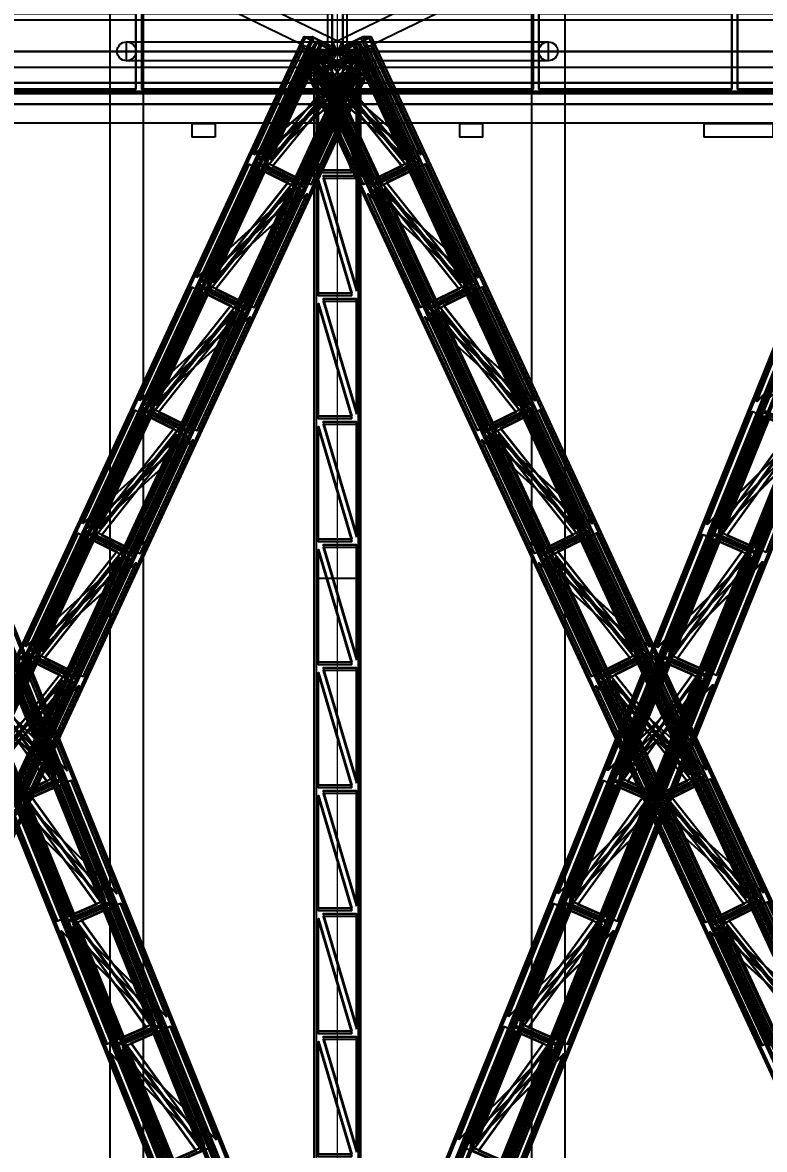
# Model space of a CAD drawing. Header units: millimetres. Extents: x -84906 to 117550, y -3000 to 338000.
# Drawn here: x -2987 to 4050, y 109584 to 120273 of the extents above; entities that cross this region are included whole.
import ezdxf

# ---------------------------------------------------------------- set-up
doc = ezdxf.new("R2010")
doc.units = ezdxf.units.MM
for name, color, linetype, lineweight in [('D-BMK-AXIS', 7, 'Continuous', 13), ('D-STR-CORE', 7, 'Continuous', 25), ('D-STR-DECK', 7, 'Continuous', 25), ('D-STR-DIM', 7, 'Continuous', 13), ('D-STR-STRC', 7, 'Continuous', 25)]:
    doc.layers.add(name, color=color, linetype=linetype, lineweight=lineweight)
doc.styles.add('OpenSansCondensed-Light', font='OpenSansCondensed-Light.ttf')
doc.styles.add('TOWER_UNICODE', font='Arial Unicode.ttf')
doc.dimstyles.new('EZDXF', dxfattribs={"dimtxt": 0.25, "dimasz": 0.175, "dimexe": 0.375, "dimexo": 0.125, "dimgap": 0.1, "dimtad": 1, "dimlfac": 100, "dimzin": 12, "dimdsep": 46, "dimtxsty": 'OpenSansCondensed-Light', "dimblk": 'ARCHTICK', "dimcen": 2.5, "dimazin": 3, "dimtfac": 0.5, "dimtmove": 2, "dimatfit": 3})

# ---------------------------------------------------------------- blocks, each defined once
blk = doc.blocks.new('_ARCHTICK')
at = {"color": 0, "linetype": 'BYBLOCK', "const_width": 0.15}
blk.add_lwpolyline([(-0.5, -0.5), (0.5, 0.5)], dxfattribs=at)

msp = doc.modelspace()

# ---------------------------------------------------------------- linework, layer by layer
at = {"layer": 'D-BMK-AXIS'}
msp.add_line((0, -3000), (0, 338000), dxfattribs=at)
at = {"layer": 'D-STR-CORE'}
for points in [[(-2160, 18300), (-1840, 18300), (-1840, 224550), (-2160, 224550)], [(-2160, 18300), (-1840, 18300), (-1840, 224550), (-2160, 224550)], [(1840, 18300), (2160, 18300), (2160, 224550), (1840, 224550)], [(1840, 18300), (2160, 18300), (2160, 224550), (1840, 224550)], [(-2000, 120090), (2000, 120090), (2000, 119910), (-2000, 119910)], [(2000, 119910), (-2000, 119910), (-2000, 120090), (2000, 120090)]]:
    msp.add_lwpolyline(points, close=True, dxfattribs=at)
for centre in [(-2000, 120000), (2000, 120000)]:
    msp.add_circle(centre, 90, dxfattribs=at)
at = {"layer": 'D-STR-DECK'}
for points in [[(-11014.6, 119500), (-11070, 120300), (11070, 120300), (11014.6, 119500)], [(-11014.6, 119500), (-11070, 120300), (11070, 120300), (11014.6, 119500)], [(-13297.5, 119700), (-13297.5, 120000), (13297.5, 120000), (13297.5, 119700)], [(-13297.5, 119700), (-13297.5, 120000), (13297.5, 120000), (13297.5, 119700)], [(-13297.5, 119700), (4700, 119700), (4700, 120000), (-13297.5, 120000)], [(-11014.6, 119500), (-11014.6, 119850), (11014.6, 119850), (11014.6, 119500)], [(-11014.6, 119500), (-11014.6, 119850), (11014.6, 119850), (11014.6, 119500)], [(-11014.6, 119320), (-11014.6, 119500), (11014.6, 119500), (11014.6, 119320)], [(-11014.6, 119320), (-11014.6, 119500), (11014.6, 119500), (11014.6, 119320)], [(-200, 115000), (-200, 119500), (200, 119500), (200, 115000)], [(-200, 115000), (-200, 119500), (200, 119500), (200, 115000)], [(-1159.9, 119185), (-1376.8, 119185), (-1376.8, 119315), (-1159.9, 119315)], [(-1159.9, 119185), (-1376.8, 119185), (-1376.8, 119315), (-1159.9, 119315)], [(1159.9, 119315), (1376.8, 119315), (1376.8, 119185), (1159.9, 119185)], [(1159.9, 119315), (1376.8, 119315), (1376.8, 119185), (1159.9, 119185)], [(3479.6, 119315), (4130.5, 119315), (4130.5, 119185), (3479.6, 119185)], [(3479.6, 119315), (4130.5, 119315), (4130.5, 119185), (3479.6, 119185)]]:
    msp.add_lwpolyline(points, close=True, dxfattribs=at)
at = {"layer": 'D-STR-STRC'}
for points in [[(-10271.8, 125082.1), (39.8, 120082.1), (-39.8, 119917.9), (-10351.4, 124917.9)], [(-39.8, 119917.9), (-10351.4, 124917.9), (-10271.8, 125082.1), (39.8, 120082.1)], [(-39.8, 120082.1), (10271.8, 125082.1), (10351.4, 124917.9), (39.8, 119917.9)], [(10351.4, 124917.9), (39.8, 119917.9), (-39.8, 120082.1), (10271.8, 125082.1)], [(-90, 120000), (-90, 125000), (90, 125000), (90, 120000)], [(-90, 120000), (-90, 125000), (90, 125000), (90, 120000)], [(-11303.4, 120400), (-11303.4, 119600), (11303.4, 119600), (11303.4, 120400)], [(11303.4, 120400), (11303.4, 119600), (-11303.4, 119600), (-11303.4, 120400)], [(-3740.3, 120360), (-3740.3, 119640), (-1911.4, 119640), (-1911.4, 120360)], [(-1911.4, 120360), (-1911.4, 119640), (-3740.3, 119640), (-3740.3, 120360)], [(-1856.4, 120360), (-1856.4, 119640), (-50, 119640), (-50, 120360)], [(-50, 120360), (-50, 119640), (-1856.4, 119640), (-1856.4, 120360)], [(-50, 120400), (-50, 120400), (-50, 119600), (-50, 119600)], [(-50, 120400), (-50, 120400), (-50, 119600), (-50, 119600)], [(50, 120400), (50, 120400), (50, 119600), (50, 119600)], [(50, 120400), (50, 120400), (50, 119600), (50, 119600)], [(50, 120360), (50, 119640), (1856.4, 119640), (1856.4, 120360)], [(1856.4, 120360), (1856.4, 119640), (50, 119640), (50, 120360)], [(1911.4, 120360), (1911.4, 119640), (3740.3, 119640), (3740.3, 120360)], [(3740.3, 120360), (3740.3, 119640), (1911.4, 119640), (1911.4, 120360)], [(3795.3, 120360), (3795.3, 119640), (5601.7, 119640), (5601.7, 120360)], [(5601.7, 120360), (5601.7, 119640), (3795.3, 119640), (3795.3, 120360)], [(-6811.4, 106138.2), (-6252.7, 105861.8), (239.3, 119861.8), (-319.5, 120138.2)], [(-6807.4, 106138.2), (-6248.7, 105861.8), (243.3, 119861.8), (-315.5, 120138.2)], [(-6735.3, 106138.2), (-6176.5, 105861.8), (315.5, 119861.8), (-243.3, 120138.2)], [(-6731.3, 106138.2), (-6172.5, 105861.8), (319.5, 119861.8), (-239.3, 120138.2)], [(-6701.6, 106090.7), (-6334.9, 105909.3), (157, 119909.3), (-209.7, 120090.7)], [(-6697.6, 106090.7), (-6330.9, 105909.3), (161, 119909.3), (-205.7, 120090.7)], [(-6653, 106090.7), (-6286.3, 105909.3), (205.7, 119909.3), (-161, 120090.7)], [(-6649, 106090.7), (-6282.3, 105909.3), (209.7, 119909.3), (-157, 120090.7)], [(237.1, 106124.2), (-328.3, 105875.8), (-5980, 119875.8), (-5414.6, 120124.2)], [(241.6, 106124.2), (-323.7, 105875.8), (-5975.4, 119875.8), (-5410.1, 120124.2)], [(323.7, 106124.2), (-241.6, 105875.8), (-5893.4, 119875.8), (-5328, 120124.2)], [(328.3, 106124.2), (-237.1, 105875.8), (-5888.8, 119875.8), (-5323.4, 120124.2)], [(155.6, 106081.5), (-215.4, 105918.5), (-5867.1, 119918.5), (-5496.1, 120081.5)], [(160.1, 106081.5), (-210.9, 105918.5), (-5862.6, 119918.5), (-5491.6, 120081.5)], [(210.9, 106081.5), (-160.1, 105918.5), (-5811.9, 119918.5), (-5440.8, 120081.5)], [(215.4, 106081.5), (-155.6, 105918.5), (-5807.3, 119918.5), (-5436.3, 120081.5)], [(-361.3, 120048.1), (-281.1, 120048.1), (277.7, 119771.6), (197.5, 119771.6)], [(-328.3, 106124.2), (237.1, 105875.8), (5888.8, 119875.8), (5323.4, 120124.2)], [(-323.7, 106124.2), (241.6, 105875.8), (5893.4, 119875.8), (5328, 120124.2)], [(-319.5, 120138.2), (-239.3, 120138.2), (-221.8, 120129.6), (-302, 120129.6)], [(-319.5, 120138.2), (-239.3, 120138.2), (319.5, 119861.8), (239.3, 119861.8)], [(6731.3, 106138.2), (6172.5, 105861.8), (-319.5, 119861.8), (239.3, 120138.2)], [(319.5, 120138.2), (239.3, 120138.2), (-319.5, 119861.8), (-239.3, 119861.8)], [(6735.3, 106138.2), (6176.5, 105861.8), (-315.5, 119861.8), (243.3, 120138.2)], [(361.3, 120048.1), (281.1, 120048.1), (-277.7, 119771.6), (-197.5, 119771.6)], [(6807.4, 106138.2), (6248.7, 105861.8), (-243.3, 119861.8), (315.5, 120138.2)], [(-241.6, 106124.2), (323.7, 105875.8), (5975.4, 119875.8), (5410.1, 120124.2)], [(6811.4, 106138.2), (6252.7, 105861.8), (-239.3, 119861.8), (319.5, 120138.2)], [(-237.1, 106124.2), (328.3, 105875.8), (5980, 119875.8), (5414.6, 120124.2)], [(-215.4, 106081.5), (155.6, 105918.5), (5807.3, 119918.5), (5436.3, 120081.5)], [(-210.9, 106081.5), (160.1, 105918.5), (5811.9, 119918.5), (5440.8, 120081.5)], [(6649, 106090.7), (6282.3, 105909.3), (-209.7, 119909.3), (157, 120090.7)], [(157, 120090.7), (209.7, 120090.7), (-157, 119909.3), (-209.7, 119909.3)], [(-157, 120090.7), (-209.7, 120090.7), (-192.2, 120082.1), (-139.6, 120082.1)], [(-157, 120090.7), (-209.7, 120090.7), (157, 119909.3), (209.7, 119909.3)], [(6653, 106090.7), (6286.3, 105909.3), (-205.7, 119909.3), (161, 120090.7)], [(6697.6, 106090.7), (6330.9, 105909.3), (-161, 119909.3), (205.7, 120090.7)], [(-160.1, 106081.5), (210.9, 105918.5), (5862.6, 119918.5), (5491.6, 120081.5)], [(6701.6, 106090.7), (6334.9, 105909.3), (-157, 119909.3), (209.7, 120090.7)], [(-155.6, 106081.5), (215.4, 105918.5), (5867.1, 119918.5), (5496.1, 120081.5)], [(157, 120090.7), (209.7, 120090.7), (192.2, 120082.1), (139.6, 120082.1)], [(319.5, 120138.2), (239.3, 120138.2), (221.8, 120129.6), (302, 120129.6)], [(-795.2, 119019.7), (-326.4, 120030.8), (123.3, 119808.3)], [(-791.2, 119019.7), (-322.4, 120030.8), (127.3, 119808.3)], [(-719.1, 119019.7), (-250.2, 120030.8), (199.4, 119808.3)], [(-715, 119019.7), (-246.2, 120030.8), (203.5, 119808.3)], [(-685.4, 118972.2), (-216.6, 119983.3), (41, 119855.8)], [(-681.4, 118972.2), (-212.6, 119983.3), (45, 119855.8)], [(-636.8, 118972.2), (-167.9, 119983.3), (89.6, 119855.8)], [(-632.8, 118972.2), (-163.9, 119983.3), (93.6, 119855.8)], [(-198.9, 120000.5), (-251.5, 120000.5), (115.2, 119819.1), (167.8, 119819.1)], [(-200, 120013.1), (-200, 119986.9), (-220, 119986.9), (-220, 120013.1)], [(220, 106013.1), (-220, 106013.1), (-220, 120013.1), (220, 120013.1)], [(220, 120013.1), (220, 119986.9), (-220, 119986.9), (-220, 120013.1)], [(-200, 119986.9), (-200, 120013.1), (-220, 120013.1), (-220, 119986.9)], [(220, 106013.1), (-220, 106013.1), (-220, 120013.1), (220, 120013.1)], [(220, 119986.9), (220, 120013.1), (-220, 120013.1), (-220, 119986.9)], [(220, 106011.2), (-220, 106011.2), (-220, 120011.2), (220, 120011.2)], [(220, 106011.2), (-220, 106011.2), (-220, 120011.2), (220, 120011.2)], [(220, 105988.8), (-220, 105988.8), (-220, 119988.8), (220, 119988.8)], [(220, 105988.8), (-220, 105988.8), (-220, 119988.8), (220, 119988.8)], [(220, 105986.9), (-220, 105986.9), (-220, 119986.9), (220, 119986.9)], [(220, 105986.9), (-220, 105986.9), (-220, 119986.9), (220, 119986.9)], [(715, 119019.7), (246.2, 120030.8), (-203.5, 119808.3)], [(719.1, 119019.7), (250.2, 120030.8), (-199.4, 119808.3)], [(198.9, 120000.5), (251.5, 120000.5), (-115.2, 119819.1), (-167.8, 119819.1)], [(791.2, 119019.7), (322.4, 120030.8), (-127.3, 119808.3)], [(795.2, 119019.7), (326.4, 120030.8), (-123.3, 119808.3)], [(632.8, 118972.2), (163.9, 119983.3), (-93.6, 119855.8)], [(636.8, 118972.2), (167.9, 119983.3), (-89.6, 119855.8)], [(681.4, 118972.2), (212.6, 119983.3), (-45, 119855.8)], [(685.4, 118972.2), (216.6, 119983.3), (-41, 119855.8)], [(220, 120013.1), (220, 119986.9), (200, 119986.9), (200, 120013.1)], [(220, 119986.9), (220, 120013.1), (200, 120013.1), (200, 119986.9)], [(-221.8, 119870.4), (-302, 119870.4), (-319.5, 119861.8), (-239.3, 119861.8)], [(220, 119913.8), (220, 119887.6), (-220, 119887.6), (-220, 119913.8)], [(220, 119887.6), (220, 119913.8), (-220, 119913.8), (-220, 119887.6)], [(-192.2, 119917.9), (-139.6, 119917.9), (-157, 119909.3), (-209.7, 119909.3)], [(135, 118873.7), (-180, 118873.7), (-180, 119869.1)], [(135, 118873.7), (-180, 118873.7), (-180, 119869.1)], [(135, 118871.8), (-180, 118871.8), (-180, 119867.2)], [(135, 118871.8), (-180, 118871.8), (-180, 119867.2)], [(135, 118849.4), (-180, 118849.4), (-180, 119844.8)], [(135, 118849.4), (-180, 118849.4), (-180, 119844.8)], [(135, 118847.5), (-180, 118847.5), (-180, 119842.9)], [(135, 118847.5), (-180, 118847.5), (-180, 119842.9)], [(180, 118918.4), (180, 119913.8), (-135, 119913.8)], [(180, 118918.4), (180, 119913.8), (-135, 119913.8)], [(180, 118916.5), (180, 119911.9), (-135, 119911.9)], [(180, 118916.5), (180, 119911.9), (-135, 119911.9)], [(180, 118894.1), (180, 119889.5), (-135, 119889.5)], [(180, 118894.1), (180, 119889.5), (-135, 119889.5)], [(180, 118892.2), (180, 119887.6), (-135, 119887.6)], [(180, 118892.2), (180, 119887.6), (-135, 119887.6)], [(192.2, 119917.9), (139.6, 119917.9), (157, 119909.3), (209.7, 119909.3)], [(221.8, 119870.4), (302, 119870.4), (319.5, 119861.8), (239.3, 119861.8)], [(-774.8, 118959.7), (-325.1, 118737.2), (143.7, 119748.3)], [(-770.8, 118959.7), (-321.1, 118737.2), (147.7, 119748.3)], [(-698.6, 118959.7), (-248.9, 118737.2), (219.9, 119748.3)], [(-694.6, 118959.7), (-244.9, 118737.2), (223.9, 119748.3)], [(-664.9, 118912.1), (-407.4, 118784.7), (61.5, 119795.8)], [(-660.9, 118912.1), (-403.4, 118784.7), (65.5, 119795.8)], [(-616.3, 118912.1), (-358.8, 118784.7), (110.1, 119795.8)], [(-612.3, 118912.1), (-354.8, 118784.7), (114.1, 119795.8)], [(694.6, 118959.7), (244.9, 118737.2), (-223.9, 119748.3)], [(698.6, 118959.7), (248.9, 118737.2), (-219.9, 119748.3)], [(770.8, 118959.7), (321.1, 118737.2), (-147.7, 119748.3)], [(774.8, 118959.7), (325.1, 118737.2), (-143.7, 119748.3)], [(612.3, 118912.1), (354.8, 118784.7), (-114.1, 119795.8)], [(616.3, 118912.1), (358.8, 118784.7), (-110.1, 119795.8)], [(660.9, 118912.1), (403.4, 118784.7), (-65.5, 119795.8)], [(664.9, 118912.1), (407.4, 118784.7), (-61.5, 119795.8)], [(-1336.2, 117853), (-837.1, 118929.5), (-387.4, 118707)], [(-1332.2, 117853), (-833.1, 118929.5), (-383.4, 118707)], [(-1260.1, 117853), (-760.9, 118929.5), (-311.2, 118707)], [(-1256, 117853), (-756.9, 118929.5), (-307.2, 118707)], [(-1226.4, 117805.5), (-727.2, 118882), (-469.7, 118754.5)], [(-1222.4, 117805.5), (-723.2, 118882), (-465.7, 118754.5)], [(-1177.8, 117805.5), (-678.6, 118882), (-421.1, 118754.5)], [(-1173.8, 117805.5), (-674.6, 118882), (-417, 118754.5)], [(1256, 117853), (756.9, 118929.5), (307.2, 118707)], [(1260.1, 117853), (760.9, 118929.5), (311.2, 118707)], [(1332.2, 117853), (833.1, 118929.5), (383.4, 118707)], [(1336.2, 117853), (837.1, 118929.5), (387.4, 118707)], [(1173.8, 117805.5), (674.6, 118882), (417, 118754.5)], [(1177.8, 117805.5), (678.6, 118882), (421.1, 118754.5)], [(1222.4, 117805.5), (723.2, 118882), (465.7, 118754.5)], [(1226.4, 117805.5), (727.2, 118882), (469.7, 118754.5)], [(135, 117707.1), (-180, 117707.1), (-180, 118774.5)], [(135, 117707.1), (-180, 117707.1), (-180, 118774.5)], [(135, 117705.2), (-180, 117705.2), (-180, 118772.6)], [(135, 117705.2), (-180, 117705.2), (-180, 118772.6)], [(180, 117751.8), (180, 118819.1), (-135, 118819.1)], [(180, 117751.8), (180, 118819.1), (-135, 118819.1)], [(180, 117749.9), (180, 118817.2), (-135, 118817.2)], [(180, 117749.9), (180, 118817.2), (-135, 118817.2)], [(180, 117727.4), (180, 118794.8), (-135, 118794.8)], [(180, 117727.4), (180, 118794.8), (-135, 118794.8)], [(180, 117725.5), (180, 118792.9), (-135, 118792.9)], [(180, 117725.5), (180, 118792.9), (-135, 118792.9)], [(-1205.9, 117745.5), (-948.4, 117618), (-449.2, 118694.5)], [(-1201.9, 117745.5), (-944.4, 117618), (-445.2, 118694.5)], [(-1157.3, 117745.5), (-899.8, 117618), (-400.6, 118694.5)], [(-1153.3, 117745.5), (-895.8, 117618), (-396.6, 118694.5)], [(135, 117682.8), (-180, 117682.8), (-180, 118750.1)], [(135, 117682.8), (-180, 117682.8), (-180, 118750.1)], [(135, 117680.9), (-180, 117680.9), (-180, 118748.2)], [(135, 117680.9), (-180, 117680.9), (-180, 118748.2)], [(1153.3, 117745.5), (895.8, 117618), (396.6, 118694.5)], [(1157.3, 117745.5), (899.8, 117618), (400.6, 118694.5)], [(1201.9, 117745.5), (944.4, 117618), (445.2, 118694.5)], [(1205.9, 117745.5), (948.4, 117618), (449.2, 118694.5)], [(-1315.8, 117793), (-866.1, 117570.5), (-366.9, 118647)], [(-1311.8, 117793), (-862.1, 117570.5), (-362.9, 118647)], [(-1239.6, 117793), (-789.9, 117570.5), (-290.8, 118647)], [(-1235.6, 117793), (-785.9, 117570.5), (-286.8, 118647)], [(1235.6, 117793), (785.9, 117570.5), (286.8, 118647)], [(1239.6, 117793), (789.9, 117570.5), (290.8, 118647)], [(1311.8, 117793), (862.1, 117570.5), (362.9, 118647)], [(1315.8, 117793), (866.1, 117570.5), (366.9, 118647)], [(-1877.2, 116686.3), (-1378.1, 117762.8), (-928.4, 117540.3)], [(-1873.2, 116686.3), (-1374, 117762.8), (-924.4, 117540.3)], [(-1801.1, 116686.3), (-1301.9, 117762.8), (-852.2, 117540.3)], [(-1797, 116686.3), (-1297.9, 117762.8), (-848.2, 117540.3)], [(-1767.4, 116638.8), (-1268.2, 117715.3), (-1010.7, 117587.9)], [(-1763.4, 116638.8), (-1264.2, 117715.3), (-1006.7, 117587.9)], [(-1718.8, 116638.8), (-1219.6, 117715.3), (-962.1, 117587.9)], [(-1714.8, 116638.8), (-1215.6, 117715.3), (-958, 117587.9)], [(1797, 116686.3), (1297.9, 117762.8), (848.2, 117540.3)], [(1801.1, 116686.3), (1301.9, 117762.8), (852.2, 117540.3)], [(1873.2, 116686.3), (1374, 117762.8), (924.4, 117540.3)], [(1877.2, 116686.3), (1378.1, 117762.8), (928.4, 117540.3)], [(1714.8, 116638.8), (1215.6, 117715.3), (958, 117587.9)], [(1718.8, 116638.8), (1219.6, 117715.3), (962.1, 117587.9)], [(1763.4, 116638.8), (1264.2, 117715.3), (1006.7, 117587.9)], [(1767.4, 116638.8), (1268.2, 117715.3), (1010.7, 117587.9)], [(3972.8, 116675.5), (4406.6, 117750), (4861.5, 117550.1)], [(3977.4, 116675.5), (4411.1, 117750), (4866.1, 117550.1)], [(135, 116540.4), (-180, 116540.4), (-180, 117607.8)], [(135, 116540.4), (-180, 116540.4), (-180, 117607.8)], [(135, 116538.5), (-180, 116538.5), (-180, 117605.9)], [(135, 116538.5), (-180, 116538.5), (-180, 117605.9)], [(135, 116516.1), (-180, 116516.1), (-180, 117583.5)], [(135, 116516.1), (-180, 116516.1), (-180, 117583.5)], [(135, 116514.2), (-180, 116514.2), (-180, 117581.6)], [(135, 116514.2), (-180, 116514.2), (-180, 117581.6)], [(180, 116585.1), (180, 117652.5), (-135, 117652.5)], [(180, 116585.1), (180, 117652.5), (-135, 117652.5)], [(180, 116583.2), (180, 117650.6), (-135, 117650.6)], [(180, 116583.2), (180, 117650.6), (-135, 117650.6)], [(180, 116560.8), (180, 117628.2), (-135, 117628.2)], [(180, 116560.8), (180, 117628.2), (-135, 117628.2)], [(180, 116558.9), (180, 117626.3), (-135, 117626.3)], [(180, 116558.9), (180, 117626.3), (-135, 117626.3)], [(-1856.8, 116626.3), (-1407.1, 116403.8), (-907.9, 117480.3)], [(-1852.8, 116626.3), (-1403.1, 116403.8), (-903.9, 117480.3)], [(-1780.6, 116626.3), (-1330.9, 116403.8), (-831.8, 117480.3)], [(-1776.6, 116626.3), (-1326.9, 116403.8), (-827.8, 117480.3)], [(-1746.9, 116578.8), (-1489.4, 116451.4), (-990.2, 117527.8)], [(-1742.9, 116578.8), (-1485.4, 116451.4), (-986.2, 117527.8)], [(-1698.3, 116578.8), (-1440.8, 116451.4), (-941.6, 117527.8)], [(-1694.3, 116578.8), (-1436.8, 116451.4), (-937.6, 117527.8)], [(1776.6, 116626.3), (1326.9, 116403.8), (827.8, 117480.3)], [(1780.6, 116626.3), (1330.9, 116403.8), (831.8, 117480.3)], [(1852.8, 116626.3), (1403.1, 116403.8), (903.9, 117480.3)], [(1856.8, 116626.3), (1407.1, 116403.8), (907.9, 117480.3)], [(1694.3, 116578.8), (1436.8, 116451.4), (937.6, 117527.8)], [(1698.3, 116578.8), (1440.8, 116451.4), (941.6, 117527.8)], [(1742.9, 116578.8), (1485.4, 116451.4), (986.2, 117527.8)], [(1746.9, 116578.8), (1489.4, 116451.4), (990.2, 117527.8)], [(3995.8, 116616.6), (4450.8, 116416.7), (4884.5, 117491.2)], [(4000.4, 116616.6), (4455.3, 116416.7), (4889.1, 117491.2)], [(-2418.2, 115519.7), (-1919.1, 116596.2), (-1469.4, 116373.7)], [(-2414.2, 115519.7), (-1915, 116596.2), (-1465.4, 116373.7)], [(-2342, 115519.7), (-1842.9, 116596.2), (-1393.2, 116373.7)], [(-2338, 115519.7), (-1838.9, 116596.2), (-1389.2, 116373.7)], [(-2308.4, 115472.2), (-1809.2, 116548.6), (-1551.7, 116421.2)], [(-2304.4, 115472.2), (-1805.2, 116548.6), (-1547.7, 116421.2)], [(-2259.8, 115472.2), (-1760.6, 116548.6), (-1503.1, 116421.2)], [(-2255.8, 115472.2), (-1756.6, 116548.6), (-1499, 116421.2)], [(2338, 115519.7), (1838.9, 116596.2), (1389.2, 116373.7)], [(2342, 115519.7), (1842.9, 116596.2), (1393.2, 116373.7)], [(2414.2, 115519.7), (1915, 116596.2), (1465.4, 116373.7)], [(2418.2, 115519.7), (1919.1, 116596.2), (1469.4, 116373.7)], [(2255.8, 115472.2), (1756.6, 116548.6), (1499, 116421.2)], [(2259.8, 115472.2), (1760.6, 116548.6), (1503.1, 116421.2)], [(2304.4, 115472.2), (1805.2, 116548.6), (1547.7, 116421.2)], [(2308.4, 115472.2), (1809.2, 116548.6), (1551.7, 116421.2)], [(3501.8, 115508.8), (3935.6, 116583.3), (4390.5, 116383.4)], [(3506.4, 115508.8), (3940.2, 116583.3), (4395.1, 116383.4)], [(3588.5, 115508.8), (4022.3, 116583.3), (4477.2, 116383.4)], [(3593, 115508.8), (4026.8, 116583.3), (4481.7, 116383.4)], [(3614.7, 115466.1), (4048.5, 116540.6), (4309.1, 116426.1)], [(3619.2, 115466.1), (4053, 116540.6), (4313.6, 116426.1)], [(3670, 115466.1), (4103.7, 116540.6), (4364.3, 116426.1)], [(3674.5, 115466.1), (4108.3, 116540.6), (4368.9, 116426.1)], [(135, 115373.7), (-180, 115373.7), (-180, 116441.1)], [(135, 115373.7), (-180, 115373.7), (-180, 116441.1)], [(135, 115371.8), (-180, 115371.8), (-180, 116439.2)], [(135, 115371.8), (-180, 115371.8), (-180, 116439.2)], [(135, 115349.4), (-180, 115349.4), (-180, 116416.8)], [(135, 115349.4), (-180, 115349.4), (-180, 116416.8)], [(135, 115347.5), (-180, 115347.5), (-180, 116414.9)], [(135, 115347.5), (-180, 115347.5), (-180, 116414.9)], [(180, 115418.4), (180, 116485.8), (-135, 116485.8)], [(180, 115418.4), (180, 116485.8), (-135, 116485.8)], [(180, 115416.5), (180, 116483.9), (-135, 116483.9)], [(180, 115416.5), (180, 116483.9), (-135, 116483.9)], [(180, 115394.1), (180, 116461.5), (-135, 116461.5)], [(180, 115394.1), (180, 116461.5), (-135, 116461.5)], [(180, 115392.2), (180, 116459.6), (-135, 116459.6)], [(180, 115392.2), (180, 116459.6), (-135, 116459.6)], [(-2397.8, 115459.7), (-1948.1, 115237.2), (-1448.9, 116313.7)], [(-2393.8, 115459.7), (-1944.1, 115237.2), (-1444.9, 116313.7)], [(-2321.6, 115459.7), (-1871.9, 115237.2), (-1372.8, 116313.7)], [(-2317.6, 115459.7), (-1867.9, 115237.2), (-1368.7, 116313.7)], [(-2287.9, 115412.1), (-2030.4, 115284.7), (-1531.2, 116361.2)], [(-2283.9, 115412.1), (-2026.4, 115284.7), (-1527.2, 116361.2)], [(-2239.3, 115412.1), (-1981.8, 115284.7), (-1482.6, 116361.2)], [(-2235.3, 115412.1), (-1977.7, 115284.7), (-1478.6, 116361.2)], [(2317.6, 115459.7), (1867.9, 115237.2), (1368.7, 116313.7)], [(2321.6, 115459.7), (1871.9, 115237.2), (1372.8, 116313.7)], [(2393.8, 115459.7), (1944.1, 115237.2), (1444.9, 116313.7)], [(2397.8, 115459.7), (1948.1, 115237.2), (1448.9, 116313.7)], [(2235.3, 115412.1), (1977.7, 115284.7), (1478.6, 116361.2)], [(2239.3, 115412.1), (1981.8, 115284.7), (1482.6, 116361.2)], [(2283.9, 115412.1), (2026.4, 115284.7), (1527.2, 116361.2)], [(2287.9, 115412.1), (2030.4, 115284.7), (1531.2, 116361.2)], [(3524.8, 115449.9), (3979.8, 115250), (4413.6, 116324.5)], [(3529.4, 115449.9), (3984.3, 115250), (4418.1, 116324.5)], [(3611.5, 115449.9), (4066.4, 115250), (4500.2, 116324.5)], [(3616, 115449.9), (4071, 115250), (4504.8, 116324.5)], [(3637.7, 115407.2), (3898.3, 115292.7), (4332.1, 116367.2)], [(3642.3, 115407.2), (3902.8, 115292.7), (4336.6, 116367.2)], [(3693, 115407.2), (3953.6, 115292.7), (4387.4, 116367.2)], [(3697.5, 115407.2), (3958.1, 115292.7), (4391.9, 116367.2)], [(-2959.2, 114353), (-2460.1, 115429.5), (-2010.4, 115207)], [(-2955.2, 114353), (-2456, 115429.5), (-2006.4, 115207)], [(-2883, 114353), (-2383.9, 115429.5), (-1934.2, 115207)], [(-2879, 114353), (-2379.9, 115429.5), (-1930.2, 115207)], [(-2849.4, 114305.5), (-2350.2, 115382), (-2092.7, 115254.5)], [(-2845.4, 114305.5), (-2346.2, 115382), (-2088.7, 115254.5)], [(-2800.8, 114305.5), (-2301.6, 115382), (-2044, 115254.5)], [(-2796.8, 114305.5), (-2297.6, 115382), (-2040, 115254.5)], [(2879, 114353), (2379.9, 115429.5), (1930.2, 115207)], [(2883, 114353), (2383.9, 115429.5), (1934.2, 115207)], [(2955.2, 114353), (2456, 115429.5), (2006.4, 115207)], [(2959.2, 114353), (2460.1, 115429.5), (2010.4, 115207)], [(2796.8, 114305.5), (2297.6, 115382), (2040, 115254.5)], [(2800.8, 114305.5), (2301.6, 115382), (2044, 115254.5)], [(2845.4, 114305.5), (2346.2, 115382), (2088.7, 115254.5)], [(2849.4, 114305.5), (2350.2, 115382), (2092.7, 115254.5)], [(3030.9, 114342.2), (3464.6, 115416.7), (3919.6, 115216.8)], [(3035.4, 114342.2), (3469.2, 115416.7), (3924.1, 115216.8)], [(3117.5, 114342.2), (3551.3, 115416.7), (4006.2, 115216.8)], [(3122.1, 114342.2), (3555.8, 115416.7), (4010.8, 115216.8)], [(3143.7, 114299.5), (3577.5, 115374), (3838.1, 115259.5)], [(3148.3, 114299.5), (3582, 115374), (3842.6, 115259.5)], [(3199, 114299.5), (3632.8, 115374), (3893.4, 115259.5)], [(3203.6, 114299.5), (3637.3, 115374), (3897.9, 115259.5)], [(135, 114207.1), (-180, 114207.1), (-180, 115274.5)], [(135, 114207.1), (-180, 114207.1), (-180, 115274.5)], [(135, 114205.2), (-180, 114205.2), (-180, 115272.6)], [(135, 114205.2), (-180, 114205.2), (-180, 115272.6)], [(135, 114182.8), (-180, 114182.8), (-180, 115250.1)], [(135, 114182.8), (-180, 114182.8), (-180, 115250.1)], [(135, 114180.9), (-180, 114180.9), (-180, 115248.2)], [(135, 114180.9), (-180, 114180.9), (-180, 115248.2)], [(180, 114251.8), (180, 115319.1), (-135, 115319.1)], [(180, 114251.8), (180, 115319.1), (-135, 115319.1)], [(180, 114249.9), (180, 115317.2), (-135, 115317.2)], [(180, 114249.9), (180, 115317.2), (-135, 115317.2)], [(180, 114227.4), (180, 115294.8), (-135, 115294.8)], [(180, 114227.4), (180, 115294.8), (-135, 115294.8)], [(180, 114225.5), (180, 115292.9), (-135, 115292.9)], [(180, 114225.5), (180, 115292.9), (-135, 115292.9)], [(-2938.8, 114293), (-2489.1, 114070.5), (-1989.9, 115147)], [(-2934.7, 114293), (-2485.1, 114070.5), (-1985.9, 115147)], [(-2862.6, 114293), (-2412.9, 114070.5), (-1913.8, 115147)], [(-2858.6, 114293), (-2408.9, 114070.5), (-1909.7, 115147)], [(-2828.9, 114245.5), (-2571.4, 114118), (-2072.2, 115194.5)], [(-2824.9, 114245.5), (-2567.4, 114118), (-2068.2, 115194.5)], [(-2780.3, 114245.5), (-2522.8, 114118), (-2023.6, 115194.5)], [(-2776.3, 114245.5), (-2518.7, 114118), (-2019.6, 115194.5)], [(2858.6, 114293), (2408.9, 114070.5), (1909.7, 115147)], [(2862.6, 114293), (2412.9, 114070.5), (1913.8, 115147)], [(2934.7, 114293), (2485.1, 114070.5), (1985.9, 115147)], [(2938.8, 114293), (2489.1, 114070.5), (1989.9, 115147)], [(2776.3, 114245.5), (2518.7, 114118), (2019.6, 115194.5)], [(2780.3, 114245.5), (2522.8, 114118), (2023.6, 115194.5)], [(2824.9, 114245.5), (2567.4, 114118), (2068.2, 115194.5)], [(2828.9, 114245.5), (2571.4, 114118), (2072.2, 115194.5)], [(3053.9, 114283.2), (3508.8, 114083.3), (3942.6, 115157.8)], [(3058.4, 114283.2), (3513.4, 114083.3), (3947.1, 115157.8)], [(3140.5, 114283.2), (3595.5, 114083.3), (4029.2, 115157.8)], [(3145.1, 114283.2), (3600, 114083.3), (4033.8, 115157.8)], [(3166.7, 114240.5), (3427.3, 114126), (3861.1, 115200.5)], [(3171.3, 114240.5), (3431.9, 114126), (3865.6, 115200.5)], [(3222, 114240.5), (3482.6, 114126), (3916.4, 115200.5)], [(3226.6, 114240.5), (3487.2, 114126), (3920.9, 115200.5)], [(-2651.1, 113175.5), (-3084.9, 114250), (-3539.8, 114050.1)], [(-2646.5, 113175.5), (-3080.3, 114250), (-3535.2, 114050.1)], [(-3500.2, 113186.3), (-3001, 114262.8), (-2551.4, 114040.3)], [(-3496.2, 113186.3), (-2997, 114262.8), (-2547.4, 114040.3)], [(-2564.4, 113175.5), (-2998.2, 114250), (-3453.2, 114050.1)], [(-2559.9, 113175.5), (-2993.7, 114250), (-3448.6, 114050.1)], [(-2732.6, 113132.8), (-3166.4, 114207.3), (-3427, 114092.8)], [(-3424, 113186.3), (-2924.9, 114262.8), (-2475.2, 114040.3)], [(-2728, 113132.8), (-3161.8, 114207.3), (-3422.4, 114092.8)], [(-3420, 113186.3), (-2920.9, 114262.8), (-2471.2, 114040.3)], [(-3390.4, 113138.8), (-2891.2, 114215.3), (-2633.7, 114087.9)], [(-3386.4, 113138.8), (-2887.2, 114215.3), (-2629.7, 114087.9)], [(-2677.3, 113132.8), (-3111.1, 114207.3), (-3371.7, 114092.8)], [(-2672.7, 113132.8), (-3106.5, 114207.3), (-3367.1, 114092.8)], [(-3341.8, 113138.8), (-2842.6, 114215.3), (-2585, 114087.9)], [(-3337.8, 113138.8), (-2838.6, 114215.3), (-2581, 114087.9)], [(3420, 113186.3), (2920.9, 114262.8), (2471.2, 114040.3)], [(3424, 113186.3), (2924.9, 114262.8), (2475.2, 114040.3)], [(3496.2, 113186.3), (2997, 114262.8), (2547.4, 114040.3)], [(3500.2, 113186.3), (3001, 114262.8), (2551.4, 114040.3)], [(2559.9, 113175.5), (2993.7, 114250), (3448.6, 114050.1)], [(2564.4, 113175.5), (2998.2, 114250), (3453.2, 114050.1)], [(3337.8, 113138.8), (2838.6, 114215.3), (2581, 114087.9)], [(3341.8, 113138.8), (2842.6, 114215.3), (2585, 114087.9)], [(3386.4, 113138.8), (2887.2, 114215.3), (2629.7, 114087.9)], [(3390.4, 113138.8), (2891.2, 114215.3), (2633.7, 114087.9)], [(2646.5, 113175.5), (3080.3, 114250), (3535.2, 114050.1)], [(2651.1, 113175.5), (3084.9, 114250), (3539.8, 114050.1)], [(2672.7, 113132.8), (3106.5, 114207.3), (3367.1, 114092.8)], [(2677.3, 113132.8), (3111.1, 114207.3), (3371.7, 114092.8)], [(2728, 113132.8), (3161.8, 114207.3), (3422.4, 114092.8)], [(2732.6, 113132.8), (3166.4, 114207.3), (3427, 114092.8)], [(135, 113040.4), (-180, 113040.4), (-180, 114107.8)], [(135, 113040.4), (-180, 113040.4), (-180, 114107.8)], [(135, 113038.5), (-180, 113038.5), (-180, 114105.9)], [(135, 113038.5), (-180, 113038.5), (-180, 114105.9)], [(135, 113016.1), (-180, 113016.1), (-180, 114083.5)], [(135, 113016.1), (-180, 113016.1), (-180, 114083.5)], [(135, 113014.2), (-180, 113014.2), (-180, 114081.6)], [(135, 113014.2), (-180, 113014.2), (-180, 114081.6)], [(180, 113085.1), (180, 114152.5), (-135, 114152.5)], [(180, 113085.1), (180, 114152.5), (-135, 114152.5)], [(180, 113083.2), (180, 114150.6), (-135, 114150.6)], [(180, 113083.2), (180, 114150.6), (-135, 114150.6)], [(180, 113060.8), (180, 114128.2), (-135, 114128.2)], [(180, 113060.8), (180, 114128.2), (-135, 114128.2)], [(180, 113058.9), (180, 114126.3), (-135, 114126.3)], [(180, 113058.9), (180, 114126.3), (-135, 114126.3)], [(-2674.1, 113116.6), (-3129, 112916.7), (-3562.8, 113991.2)], [(-2669.5, 113116.6), (-3124.5, 112916.7), (-3558.2, 113991.2)], [(-3479.8, 113126.3), (-3030.1, 112903.8), (-2530.9, 113980.3)], [(-2587.5, 113116.6), (-3042.4, 112916.7), (-3476.2, 113991.2)], [(-3475.7, 113126.3), (-3026.1, 112903.8), (-2526.9, 113980.3)], [(-2582.9, 113116.6), (-3037.8, 112916.7), (-3471.6, 113991.2)], [(-2755.6, 113073.9), (-3016.2, 112959.4), (-3450, 114033.9)], [(-2751, 113073.9), (-3011.6, 112959.4), (-3445.4, 114033.9)], [(-3403.6, 113126.3), (-2953.9, 112903.8), (-2454.8, 113980.3)], [(-3399.6, 113126.3), (-2949.9, 112903.8), (-2450.7, 113980.3)], [(-2700.3, 113073.9), (-2960.9, 112959.4), (-3394.7, 114033.9)], [(-2695.7, 113073.9), (-2956.3, 112959.4), (-3390.1, 114033.9)], [(-3369.9, 113078.8), (-3112.4, 112951.4), (-2613.2, 114027.8)], [(-3365.9, 113078.8), (-3108.4, 112951.4), (-2609.2, 114027.8)], [(-3321.3, 113078.8), (-3063.8, 112951.4), (-2564.6, 114027.8)], [(-3317.3, 113078.8), (-3059.7, 112951.4), (-2560.6, 114027.8)], [(3399.6, 113126.3), (2949.9, 112903.8), (2450.7, 113980.3)], [(3403.6, 113126.3), (2953.9, 112903.8), (2454.8, 113980.3)], [(3475.7, 113126.3), (3026.1, 112903.8), (2526.9, 113980.3)], [(3479.8, 113126.3), (3030.1, 112903.8), (2530.9, 113980.3)], [(3317.3, 113078.8), (3059.7, 112951.4), (2560.6, 114027.8)], [(3321.3, 113078.8), (3063.8, 112951.4), (2564.6, 114027.8)], [(2582.9, 113116.6), (3037.8, 112916.7), (3471.6, 113991.2)], [(2587.5, 113116.6), (3042.4, 112916.7), (3476.2, 113991.2)], [(3365.9, 113078.8), (3108.4, 112951.4), (2609.2, 114027.8)], [(3369.9, 113078.8), (3112.4, 112951.4), (2613.2, 114027.8)], [(2669.5, 113116.6), (3124.5, 112916.7), (3558.2, 113991.2)], [(2674.1, 113116.6), (3129, 112916.7), (3562.8, 113991.2)], [(2695.7, 113073.9), (2956.3, 112959.4), (3390.1, 114033.9)], [(2700.3, 113073.9), (2960.9, 112959.4), (3394.7, 114033.9)], [(2751, 113073.9), (3011.6, 112959.4), (3445.4, 114033.9)], [(2755.6, 113073.9), (3016.2, 112959.4), (3450, 114033.9)], [(3961, 112019.7), (3461.9, 113096.2), (3012.2, 112873.7)], [(3965, 112019.7), (3465.9, 113096.2), (3016.2, 112873.7)], [(4037.2, 112019.7), (3538, 113096.2), (3088.4, 112873.7)], [(4041.2, 112019.7), (3542, 113096.2), (3092.4, 112873.7)], [(-2180.1, 112008.8), (-2613.9, 113083.3), (-3068.8, 112883.4)], [(-2175.6, 112008.8), (-2609.3, 113083.3), (-3064.3, 112883.4)], [(-2093.5, 112008.8), (-2527.2, 113083.3), (-2982.2, 112883.4)], [(-2088.9, 112008.8), (-2522.7, 113083.3), (-2977.6, 112883.4)], [(-2261.6, 111966.1), (-2695.4, 113040.6), (-2956, 112926.1)], [(-2257, 111966.1), (-2690.8, 113040.6), (-2951.4, 112926.1)], [(-2206.3, 111966.1), (-2640.1, 113040.6), (-2900.7, 112926.1)], [(-2201.8, 111966.1), (-2635.5, 113040.6), (-2896.1, 112926.1)], [(180, 111918.4), (180, 112985.8), (-135, 112985.8)], [(180, 111918.4), (180, 112985.8), (-135, 112985.8)], [(180, 111916.5), (180, 112983.9), (-135, 112983.9)], [(180, 111916.5), (180, 112983.9), (-135, 112983.9)], [(2088.9, 112008.8), (2522.7, 113083.3), (2977.6, 112883.4)], [(2093.5, 112008.8), (2527.2, 113083.3), (2982.2, 112883.4)], [(2175.6, 112008.8), (2609.3, 113083.3), (3064.3, 112883.4)], [(2180.1, 112008.8), (2613.9, 113083.3), (3068.8, 112883.4)], [(2201.8, 111966.1), (2635.5, 113040.6), (2896.1, 112926.1)], [(2206.3, 111966.1), (2640.1, 113040.6), (2900.7, 112926.1)], [(2257, 111966.1), (2690.8, 113040.6), (2951.4, 112926.1)], [(2261.6, 111966.1), (2695.4, 113040.6), (2956, 112926.1)], [(3878.8, 111972.2), (3379.6, 113048.6), (3122, 112921.2)], [(3882.8, 111972.2), (3383.6, 113048.6), (3126, 112921.2)], [(3927.4, 111972.2), (3428.2, 113048.6), (3170.6, 112921.2)], [(3931.4, 111972.2), (3432.2, 113048.6), (3174.7, 112921.2)], [(135, 111873.7), (-180, 111873.7), (-180, 112941.1)], [(135, 111873.7), (-180, 111873.7), (-180, 112941.1)], [(135, 111871.8), (-180, 111871.8), (-180, 112939.2)], [(135, 111871.8), (-180, 111871.8), (-180, 112939.2)], [(135, 111849.4), (-180, 111849.4), (-180, 112916.8)], [(135, 111849.4), (-180, 111849.4), (-180, 112916.8)], [(135, 111847.5), (-180, 111847.5), (-180, 112914.9)], [(135, 111847.5), (-180, 111847.5), (-180, 112914.9)], [(180, 111894.1), (180, 112961.5), (-135, 112961.5)], [(180, 111894.1), (180, 112961.5), (-135, 112961.5)], [(180, 111892.2), (180, 112959.6), (-135, 112959.6)], [(180, 111892.2), (180, 112959.6), (-135, 112959.6)], [(-2203.1, 111949.9), (-2658.1, 111750), (-3091.8, 112824.5)], [(-2198.6, 111949.9), (-2653.5, 111750), (-3087.3, 112824.5)], [(-2116.5, 111949.9), (-2571.4, 111750), (-3005.2, 112824.5)], [(-2111.9, 111949.9), (-2566.9, 111750), (-3000.6, 112824.5)], [(-2284.6, 111907.2), (-2545.2, 111792.7), (-2979, 112867.2)], [(-2280.1, 111907.2), (-2540.7, 111792.7), (-2974.4, 112867.2)], [(-2229.3, 111907.2), (-2489.9, 111792.7), (-2923.7, 112867.2)], [(-2224.8, 111907.2), (-2485.4, 111792.7), (-2919.1, 112867.2)], [(2111.9, 111949.9), (2566.9, 111750), (3000.6, 112824.5)], [(2116.5, 111949.9), (2571.4, 111750), (3005.2, 112824.5)], [(2198.6, 111949.9), (2653.5, 111750), (3087.3, 112824.5)], [(2203.1, 111949.9), (2658.1, 111750), (3091.8, 112824.5)], [(2224.8, 111907.2), (2485.4, 111792.7), (2919.1, 112867.2)], [(2229.3, 111907.2), (2489.9, 111792.7), (2923.7, 112867.2)], [(2280.1, 111907.2), (2540.7, 111792.7), (2974.4, 112867.2)], [(2284.6, 111907.2), (2545.2, 111792.7), (2979, 112867.2)], [(3940.6, 111959.7), (3490.9, 111737.2), (2991.7, 112813.7)], [(3944.6, 111959.7), (3494.9, 111737.2), (2995.7, 112813.7)], [(4016.7, 111959.7), (3567.1, 111737.2), (3067.9, 112813.7)], [(4020.8, 111959.7), (3571.1, 111737.2), (3071.9, 112813.7)], [(3858.3, 111912.1), (3600.7, 111784.7), (3101.6, 112861.2)], [(3862.3, 111912.1), (3604.7, 111784.7), (3105.6, 112861.2)], [(3906.9, 111912.1), (3649.4, 111784.7), (3150.2, 112861.2)], [(3910.9, 111912.1), (3653.4, 111784.7), (3154.2, 112861.2)], [(-1709.1, 110842.2), (-2142.9, 111916.7), (-2597.8, 111716.8)], [(-1704.6, 110842.2), (-2138.3, 111916.7), (-2593.3, 111716.8)], [(-1622.5, 110842.2), (-2056.3, 111916.7), (-2511.2, 111716.8)], [(-1617.9, 110842.2), (-2051.7, 111916.7), (-2506.6, 111716.8)], [(1617.9, 110842.2), (2051.7, 111916.7), (2506.6, 111716.8)], [(1622.5, 110842.2), (2056.3, 111916.7), (2511.2, 111716.8)], [(1704.6, 110842.2), (2138.3, 111916.7), (2593.3, 111716.8)], [(1709.1, 110842.2), (2142.9, 111916.7), (2597.8, 111716.8)], [(4502, 110853), (4002.9, 111929.5), (3553.2, 111707)], [(4506, 110853), (4006.9, 111929.5), (3557.2, 111707)], [(4578.2, 110853), (4079, 111929.5), (3629.4, 111707)], [(4582.2, 110853), (4083, 111929.5), (3633.4, 111707)], [(-1790.6, 110799.5), (-2224.4, 111874), (-2485, 111759.5)], [(-1786.1, 110799.5), (-2219.8, 111874), (-2480.4, 111759.5)], [(-1735.3, 110799.5), (-2169.1, 111874), (-2429.7, 111759.5)], [(-1730.8, 110799.5), (-2164.5, 111874), (-2425.1, 111759.5)], [(180, 110751.8), (180, 111819.1), (-135, 111819.1)], [(180, 110751.8), (180, 111819.1), (-135, 111819.1)], [(180, 110749.9), (180, 111817.2), (-135, 111817.2)], [(180, 110749.9), (180, 111817.2), (-135, 111817.2)], [(1730.8, 110799.5), (2164.5, 111874), (2425.1, 111759.5)], [(1735.3, 110799.5), (2169.1, 111874), (2429.7, 111759.5)], [(1786.1, 110799.5), (2219.8, 111874), (2480.4, 111759.5)], [(1790.6, 110799.5), (2224.4, 111874), (2485, 111759.5)], [(4419.8, 110805.5), (3920.6, 111882), (3663, 111754.5)], [(4423.8, 110805.5), (3924.6, 111882), (3667, 111754.5)], [(4468.4, 110805.5), (3969.2, 111882), (3711.6, 111754.5)], [(4472.4, 110805.5), (3973.2, 111882), (3715.7, 111754.5)], [(-1813.6, 110740.5), (-2074.2, 110626), (-2508, 111700.5)], [(-1809.1, 110740.5), (-2069.7, 110626), (-2503.4, 111700.5)], [(-1758.3, 110740.5), (-2018.9, 110626), (-2452.7, 111700.5)], [(-1753.8, 110740.5), (-2014.4, 110626), (-2448.2, 111700.5)], [(135, 110707.1), (-180, 110707.1), (-180, 111774.5)], [(135, 110707.1), (-180, 110707.1), (-180, 111774.5)], [(135, 110705.2), (-180, 110705.2), (-180, 111772.6)], [(135, 110705.2), (-180, 110705.2), (-180, 111772.6)], [(135, 110682.8), (-180, 110682.8), (-180, 111750.1)], [(135, 110682.8), (-180, 110682.8), (-180, 111750.1)], [(135, 110680.9), (-180, 110680.9), (-180, 111748.2)], [(135, 110680.9), (-180, 110680.9), (-180, 111748.2)], [(180, 110727.4), (180, 111794.8), (-135, 111794.8)], [(180, 110727.4), (180, 111794.8), (-135, 111794.8)], [(180, 110725.5), (180, 111792.9), (-135, 111792.9)], [(180, 110725.5), (180, 111792.9), (-135, 111792.9)], [(1753.8, 110740.5), (2014.4, 110626), (2448.2, 111700.5)], [(1758.3, 110740.5), (2018.9, 110626), (2452.7, 111700.5)], [(1809.1, 110740.5), (2069.7, 110626), (2503.4, 111700.5)], [(1813.6, 110740.5), (2074.2, 110626), (2508, 111700.5)], [(-1732.1, 110783.2), (-2187.1, 110583.3), (-2620.9, 111657.8)], [(-1727.6, 110783.2), (-2182.5, 110583.3), (-2616.3, 111657.8)], [(-1645.5, 110783.2), (-2100.4, 110583.3), (-2534.2, 111657.8)], [(-1640.9, 110783.2), (-2095.9, 110583.3), (-2529.7, 111657.8)], [(1640.9, 110783.2), (2095.9, 110583.3), (2529.7, 111657.8)], [(1645.5, 110783.2), (2100.4, 110583.3), (2534.2, 111657.8)], [(1727.6, 110783.2), (2182.5, 110583.3), (2616.3, 111657.8)], [(1732.1, 110783.2), (2187.1, 110583.3), (2620.9, 111657.8)], [(4481.6, 110793), (4031.9, 110570.5), (3532.7, 111647)], [(4485.6, 110793), (4035.9, 110570.5), (3536.7, 111647)], [(4557.7, 110793), (4108.1, 110570.5), (3608.9, 111647)], [(4561.7, 110793), (4112.1, 110570.5), (3612.9, 111647)], [(4399.3, 110745.5), (4141.7, 110618), (3642.6, 111694.5)], [(4403.3, 110745.5), (4145.7, 110618), (3646.6, 111694.5)], [(4447.9, 110745.5), (4190.4, 110618), (3691.2, 111694.5)], [(4451.9, 110745.5), (4194.4, 110618), (3695.2, 111694.5)], [(-1238.2, 109675.5), (-1671.9, 110750), (-2126.9, 110550.1)], [(-1233.6, 109675.5), (-1667.4, 110750), (-2122.3, 110550.1)], [(-1151.5, 109675.5), (-1585.3, 110750), (-2040.2, 110550.1)], [(-1147, 109675.5), (-1580.7, 110750), (-2035.7, 110550.1)], [(1147, 109675.5), (1580.7, 110750), (2035.7, 110550.1)], [(1151.5, 109675.5), (1585.3, 110750), (2040.2, 110550.1)], [(1233.6, 109675.5), (1667.4, 110750), (2122.3, 110550.1)], [(1238.2, 109675.5), (1671.9, 110750), (2126.9, 110550.1)], [(-1319.7, 109632.8), (-1753.4, 110707.3), (-2014, 110592.8)], [(-1315.1, 109632.8), (-1748.9, 110707.3), (-2009.5, 110592.8)], [(-1264.4, 109632.8), (-1698.1, 110707.3), (-1958.7, 110592.8)], [(-1259.8, 109632.8), (-1693.6, 110707.3), (-1954.2, 110592.8)], [(180, 109585.1), (180, 110652.5), (-135, 110652.5)], [(180, 109585.1), (180, 110652.5), (-135, 110652.5)], [(180, 109583.2), (180, 110650.6), (-135, 110650.6)], [(180, 109583.2), (180, 110650.6), (-135, 110650.6)], [(1259.8, 109632.8), (1693.6, 110707.3), (1954.2, 110592.8)], [(1264.4, 109632.8), (1698.1, 110707.3), (1958.7, 110592.8)], [(1315.1, 109632.8), (1748.9, 110707.3), (2009.5, 110592.8)], [(1319.7, 109632.8), (1753.4, 110707.3), (2014, 110592.8)], [(-1342.7, 109573.9), (-1603.3, 109459.4), (-2037, 110533.9)], [(-1338.1, 109573.9), (-1598.7, 109459.4), (-2032.5, 110533.9)], [(-1287.4, 109573.9), (-1548, 109459.4), (-1981.7, 110533.9)], [(-1282.8, 109573.9), (-1543.4, 109459.4), (-1977.2, 110533.9)], [(135, 109540.4), (-180, 109540.4), (-180, 110607.8)], [(135, 109540.4), (-180, 109540.4), (-180, 110607.8)], [(135, 109538.5), (-180, 109538.5), (-180, 110605.9)], [(135, 109538.5), (-180, 109538.5), (-180, 110605.9)], [(135, 109516.1), (-180, 109516.1), (-180, 110583.5)], [(135, 109516.1), (-180, 109516.1), (-180, 110583.5)], [(135, 109514.2), (-180, 109514.2), (-180, 110581.6)], [(135, 109514.2), (-180, 109514.2), (-180, 110581.6)], [(180, 109560.8), (180, 110628.2), (-135, 110628.2)], [(180, 109560.8), (180, 110628.2), (-135, 110628.2)], [(180, 109558.9), (180, 110626.3), (-135, 110626.3)], [(180, 109558.9), (180, 110626.3), (-135, 110626.3)], [(1282.8, 109573.9), (1543.4, 109459.4), (1977.2, 110533.9)], [(1287.4, 109573.9), (1548, 109459.4), (1981.7, 110533.9)], [(1338.1, 109573.9), (1598.7, 109459.4), (2032.5, 110533.9)], [(1342.7, 109573.9), (1603.3, 109459.4), (2037, 110533.9)], [(-1261.2, 109616.6), (-1716.1, 109416.7), (-2149.9, 110491.2)], [(-1256.6, 109616.6), (-1711.5, 109416.7), (-2145.3, 110491.2)], [(-1174.5, 109616.6), (-1629.5, 109416.7), (-2063.2, 110491.2)], [(-1170, 109616.6), (-1624.9, 109416.7), (-2058.7, 110491.2)], [(1170, 109616.6), (1624.9, 109416.7), (2058.7, 110491.2)], [(1174.5, 109616.6), (1629.5, 109416.7), (2063.2, 110491.2)], [(1256.6, 109616.6), (1711.5, 109416.7), (2145.3, 110491.2)], [(1261.2, 109616.6), (1716.1, 109416.7), (2149.9, 110491.2)]]:
    msp.add_lwpolyline(points, close=True, dxfattribs=at)
for points in [[(-6811.4, 106138.2), (-319.5, 120138.2)], [(-6794, 106129.6), (-302, 120129.6)], [(-6731.3, 106138.2), (-239.3, 120138.2)], [(-6713.8, 106129.6), (-221.8, 120129.6)], [(-6701.6, 106090.7), (-209.7, 120090.7)], [(-6684.2, 106082.1), (-192.2, 120082.1)], [(-6649, 106090.7), (-157, 120090.7)], [(-6631.5, 106082.1), (-139.6, 120082.1)], [(137.9, 106073.7), (-5513.8, 120073.7)], [(155.6, 106081.5), (-5496.1, 120081.5)], [(197.8, 106073.7), (-5453.9, 120073.7)], [(215.4, 106081.5), (-5436.3, 120081.5)], [(219.4, 106116.4), (-5432.3, 120116.4)], [(237.1, 106124.2), (-5414.6, 120124.2)], [(310.6, 106116.4), (-5341.1, 120116.4)], [(328.3, 106124.2), (-5323.4, 120124.2)], [(-361.3, 120048.1), (-319.5, 120138.2)], [(-328.3, 106124.2), (5323.4, 120124.2)], [(-310.6, 106116.4), (5341.1, 120116.4)], [(-281.1, 120048.1), (-239.3, 120138.2)], [(-251.5, 120000.5), (-209.7, 120090.7)], [(-237.1, 106124.2), (5414.6, 120124.2)], [(-219.4, 106116.4), (5432.3, 120116.4)], [(-215.4, 106081.5), (5436.3, 120081.5)], [(-198.9, 120000.5), (-157, 120090.7)], [(-197.8, 106073.7), (5453.9, 120073.7)], [(-155.6, 106081.5), (5496.1, 120081.5)], [(-137.9, 106073.7), (5513.8, 120073.7)], [(6631.5, 106082.1), (139.6, 120082.1)], [(6649, 106090.7), (157, 120090.7)], [(198.9, 120000.5), (157, 120090.7)], [(6684.2, 106082.1), (192.2, 120082.1)], [(6701.6, 106090.7), (209.7, 120090.7)], [(251.5, 120000.5), (209.7, 120090.7)], [(6713.8, 106129.6), (221.8, 120129.6)], [(6731.3, 106138.2), (239.3, 120138.2)], [(281.1, 120048.1), (239.3, 120138.2)], [(6794, 106129.6), (302, 120129.6)], [(6811.4, 106138.2), (319.5, 120138.2)], [(361.3, 120048.1), (319.5, 120138.2)], [(-220, 106013.1), (-220, 120013.1)], [(-220, 119913.8), (-220, 120013.1)], [(-220, 106013.1), (-220, 120013.1)], [(-220, 119913.8), (-220, 120013.1)], [(-220, 105986.9), (-220, 119986.9)], [(-220, 119887.6), (-220, 119986.9)], [(-220, 105986.9), (-220, 119986.9)], [(-220, 119887.6), (-220, 119986.9)], [(-200, 106013.1), (-200, 120013.1)], [(-200, 106013.1), (-200, 120013.1)], [(-200, 105986.9), (-200, 119986.9)], [(-200, 105986.9), (-200, 119986.9)], [(200, 106013.1), (200, 120013.1)], [(200, 106013.1), (200, 120013.1)], [(200, 105986.9), (200, 119986.9)], [(200, 105986.9), (200, 119986.9)], [(220, 106013.1), (220, 120013.1)], [(220, 119913.8), (220, 120013.1)], [(220, 106013.1), (220, 120013.1)], [(220, 119913.8), (220, 120013.1)], [(220, 105986.9), (220, 119986.9)], [(220, 119887.6), (220, 119986.9)], [(220, 105986.9), (220, 119986.9)], [(220, 119887.6), (220, 119986.9)], [(-6352.4, 105917.9), (139.6, 119917.9)], [(-6334.9, 105909.3), (157, 119909.3)], [(-6299.8, 105917.9), (192.2, 119917.9)], [(-6282.3, 105909.3), (209.7, 119909.3)], [(-6270.1, 105870.4), (221.8, 119870.4)], [(-6252.7, 105861.8), (239.3, 119861.8)], [(-6189.9, 105870.4), (302, 119870.4)], [(-6172.5, 105861.8), (319.5, 119861.8)], [(-328.3, 105875.8), (-5980, 119875.8)], [(-310.6, 105883.6), (-5962.3, 119883.6)], [(-237.1, 105875.8), (-5888.8, 119875.8)], [(-219.4, 105883.6), (-5871.1, 119883.6)], [(-215.4, 105918.5), (-5867.1, 119918.5)], [(-197.8, 105926.3), (-5849.5, 119926.3)], [(-155.6, 105918.5), (-5807.3, 119918.5)], [(-137.9, 105926.3), (-5789.6, 119926.3)], [(6172.5, 105861.8), (-319.5, 119861.8)], [(-277.7, 119771.6), (-319.5, 119861.8)], [(6189.9, 105870.4), (-302, 119870.4)], [(6252.7, 105861.8), (-239.3, 119861.8)], [(-197.5, 119771.6), (-239.3, 119861.8)], [(6270.1, 105870.4), (-221.8, 119870.4)], [(6282.3, 105909.3), (-209.7, 119909.3)], [(-167.8, 119819.1), (-209.7, 119909.3)], [(6299.8, 105917.9), (-192.2, 119917.9)], [(6334.9, 105909.3), (-157, 119909.3)], [(-115.2, 119819.1), (-157, 119909.3)], [(6352.4, 105917.9), (-139.6, 119917.9)], [(115.2, 119819.1), (157, 119909.3)], [(137.9, 105926.3), (5789.6, 119926.3)], [(155.6, 105918.5), (5807.3, 119918.5)], [(167.8, 119819.1), (209.7, 119909.3)], [(197.5, 119771.6), (239.3, 119861.8)], [(197.8, 105926.3), (5849.5, 119926.3)], [(215.4, 105918.5), (5867.1, 119918.5)], [(219.4, 105883.6), (5871.1, 119883.6)], [(237.1, 105875.8), (5888.8, 119875.8)], [(277.7, 119771.6), (319.5, 119861.8)], [(310.6, 105883.6), (5962.3, 119883.6)], [(328.3, 105875.8), (5980, 119875.8)], [(-11303.4, 119620), (11303.4, 119620)], [(11303.4, 119620), (-11303.4, 119620)], [(-11303.4, 119600), (11303.4, 119600)], [(11303.4, 119600), (-11303.4, 119600)], [(-50, 119600), (50, 119600)], [(50, 119600), (-50, 119600)]]:
    msp.add_lwpolyline(points, dxfattribs=at)

# ---------------------------------------------------------------- dimensions: what is measured, and where the dimension line sits
at = {"layer": 'D-STR-DIM'}
for base, p2 in [((-79000, 0), (0, 333000)), ((116500, 0), (0, 223550)), ((85000, 0), (0, 125000))]:
    msp.add_linear_dim(base=base, p1=(0, 0), p2=p2, angle=90, dimstyle='EZDXF', override={"dimtxt": 4200, "dimasz": 1875, "dimexe": 1050, "dimexo": 900, "dimgap": 1050, "dimtad": 1, "dimdec": 0, "dimlfac": 1, "dimlunit": 2, "dimtxsty": 'TOWER_UNICODE', "dimclrd": 7, "dimclre": 7, "dimclrt": 7}, dxfattribs=at).render()

doc.saveas('drawing.dxf')
